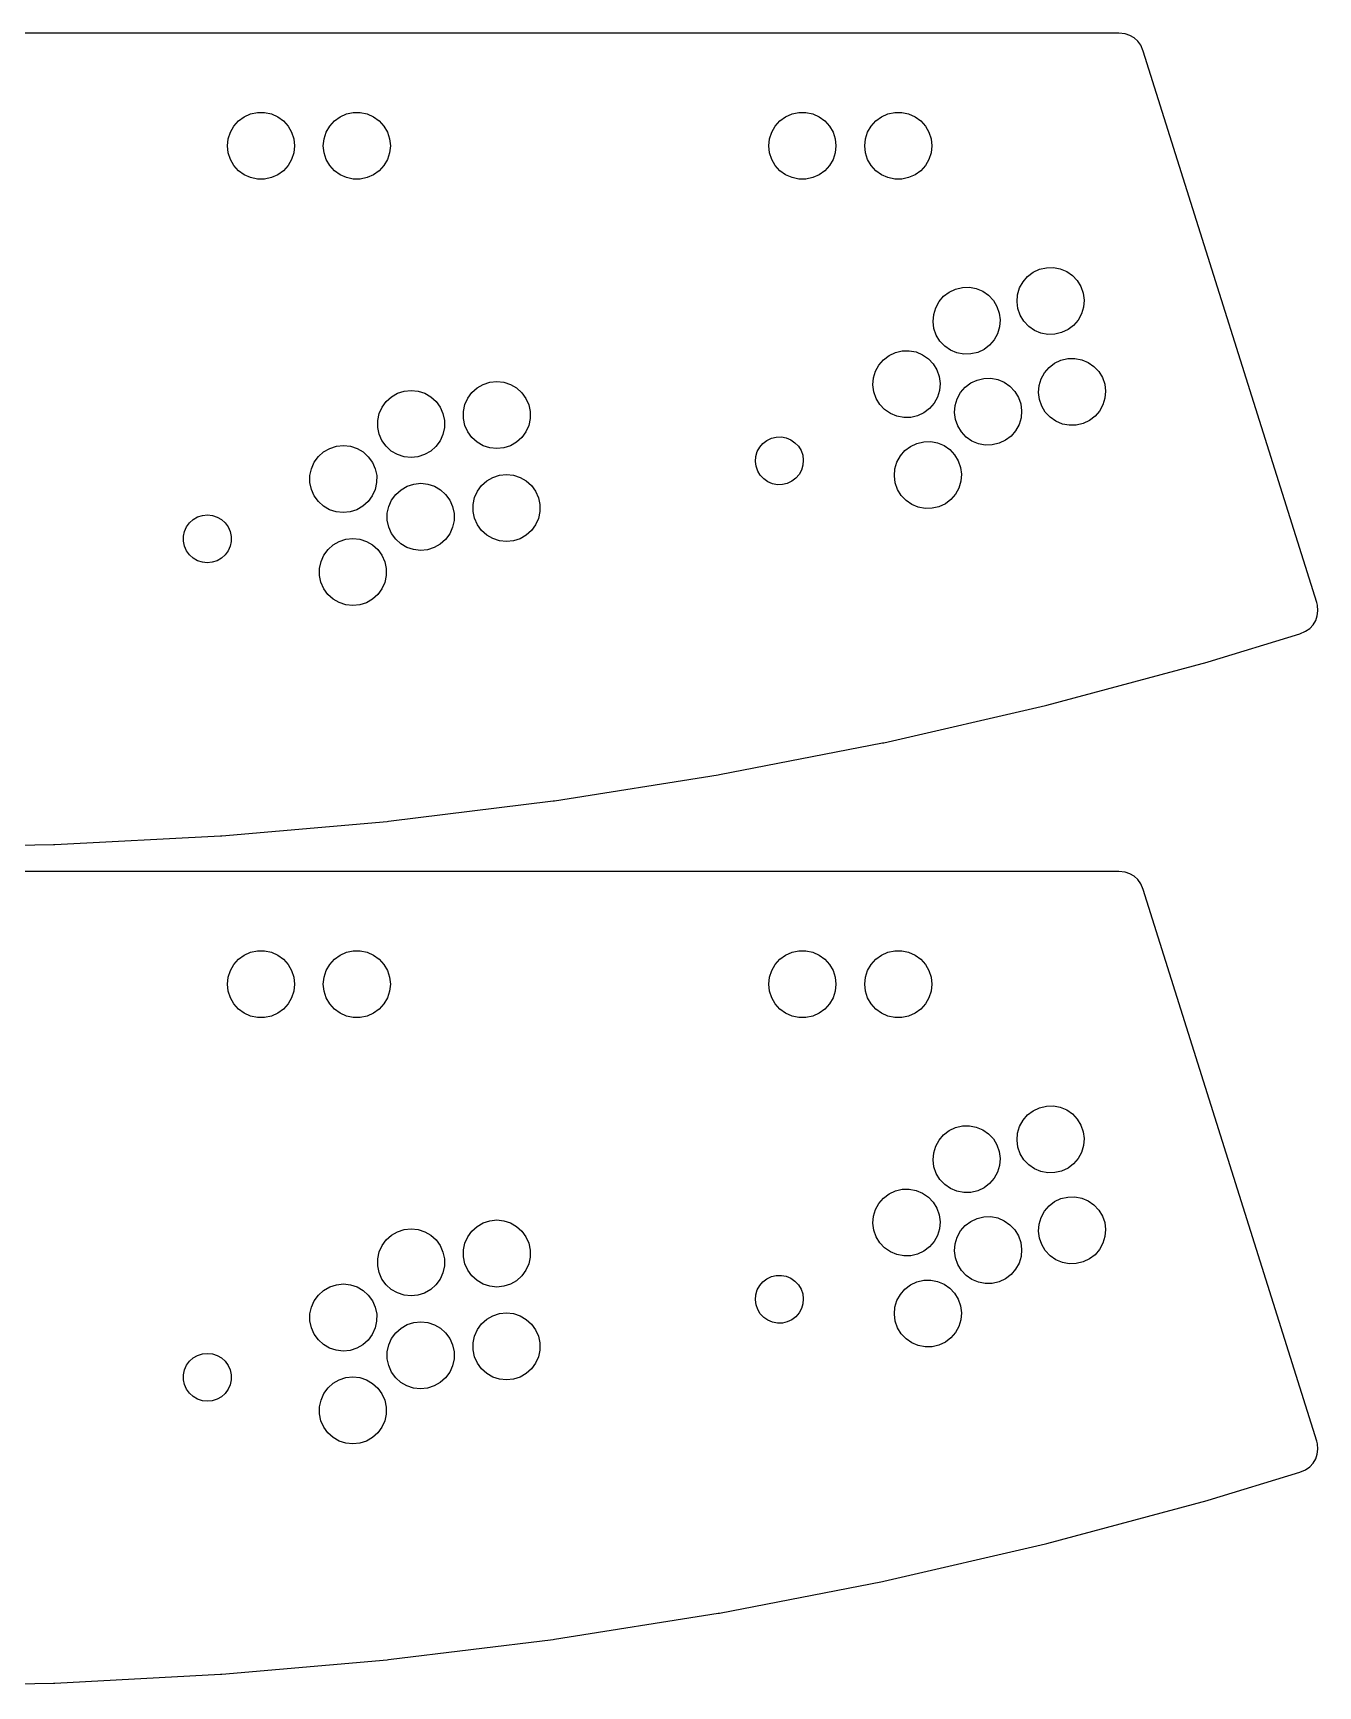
# Model space of a CAD drawing. Header units: metres. Extents: x -612 to 612, y -340 to 1400.
# Drawn here: x 61 to 597, y -340 to 350 of the extents above; entities that cross this region are included whole.
import ezdxf

# ---------------------------------------------------------------- set-up
doc = ezdxf.new("R2010")
doc.units = ezdxf.units.M

msp = doc.modelspace()

# ---------------------------------------------------------------- linework, layer by layer
for p, q in [((514.16, 350), (-514.184, 350)), ((516.89, 349.7), (514.16, 350)), ((518.839, 349.046), (516.89, 349.7)), ((520.629, 347.99), (518.839, 349.046)), ((522.161, 346.584), (520.629, 347.99)), ((523.367, 344.891), (522.161, 346.584)), ((524.404, 342.5), (523.367, 344.891)), ((596.819, 112.236), (524.404, 342.5)), ((143.361, 308.644), (144.825, 311.179)), ((144.825, 311.179), (146.783, 313.354)), ((146.783, 313.354), (149.151, 315.074)), ((149.151, 315.074), (151.825, 316.265)), ((151.825, 316.265), (154.688, 316.873)), ((154.688, 316.873), (157.614, 316.873)), ((157.614, 316.873), (160.477, 316.265)), ((160.477, 316.265), (163.151, 315.074)), ((163.151, 315.074), (165.519, 313.354)), ((165.519, 313.354), (167.477, 311.179)), ((167.477, 311.179), (168.941, 308.644)), ((183.361, 308.644), (184.825, 311.179)), ((184.825, 311.179), (186.783, 313.354)), ((186.783, 313.354), (189.151, 315.074)), ((189.151, 315.074), (191.825, 316.265)), ((191.825, 316.265), (194.688, 316.873)), ((194.688, 316.873), (197.614, 316.873)), ((197.614, 316.873), (200.477, 316.265)), ((200.477, 316.265), (203.151, 315.074)), ((203.151, 315.074), (205.519, 313.354)), ((205.519, 313.354), (207.477, 311.179)), ((207.477, 311.179), (208.941, 308.644)), ((369.353, 308.644), (370.817, 311.179)), ((370.817, 311.179), (372.775, 313.354)), ((372.775, 313.354), (375.143, 315.074)), ((375.143, 315.074), (377.817, 316.265)), ((377.817, 316.265), (380.679, 316.873)), ((380.679, 316.873), (383.606, 316.873)), ((383.606, 316.873), (386.469, 316.265)), ((386.469, 316.265), (389.143, 315.074)), ((389.143, 315.074), (391.511, 313.354)), ((391.511, 313.354), (393.469, 311.179)), ((393.469, 311.179), (394.932, 308.644)), ((409.353, 308.644), (410.817, 311.179)), ((410.817, 311.179), (412.775, 313.354)), ((412.775, 313.354), (415.143, 315.074)), ((415.143, 315.074), (417.817, 316.265)), ((417.817, 316.265), (420.679, 316.873)), ((420.679, 316.873), (423.606, 316.873)), ((423.606, 316.873), (426.469, 316.265)), ((426.469, 316.265), (429.143, 315.074)), ((429.143, 315.074), (431.511, 313.354)), ((431.511, 313.354), (433.469, 311.179)), ((433.469, 311.179), (434.932, 308.644)), ((142.151, 302.95), (142.457, 305.861)), ((142.457, 305.861), (143.361, 308.644)), ((168.941, 308.644), (169.845, 305.861)), ((169.845, 305.861), (170.151, 302.95)), ((182.151, 302.95), (182.457, 305.861)), ((182.457, 305.861), (183.361, 308.644)), ((208.941, 308.644), (209.845, 305.861)), ((209.845, 305.861), (210.151, 302.95)), ((368.143, 302.95), (368.449, 305.861)), ((368.449, 305.861), (369.353, 308.644)), ((394.932, 308.644), (395.837, 305.861)), ((395.837, 305.861), (396.143, 302.95)), ((408.143, 302.95), (408.449, 305.861)), ((408.449, 305.861), (409.353, 308.644)), ((434.932, 308.644), (435.837, 305.861)), ((435.837, 305.861), (436.143, 302.95)), ((142.457, 300.039), (142.151, 302.95)), ((143.361, 297.256), (142.457, 300.039)), ((144.825, 294.721), (143.361, 297.256)), ((168.941, 297.256), (167.477, 294.721)), ((169.845, 300.039), (168.941, 297.256)), ((170.151, 302.95), (169.845, 300.039)), ((182.457, 300.039), (182.151, 302.95)), ((183.361, 297.256), (182.457, 300.039)), ((184.825, 294.721), (183.361, 297.256)), ((208.941, 297.256), (207.477, 294.721)), ((209.845, 300.039), (208.941, 297.256)), ((210.151, 302.95), (209.845, 300.039)), ((368.449, 300.039), (368.143, 302.95)), ((369.353, 297.256), (368.449, 300.039)), ((370.817, 294.721), (369.353, 297.256)), ((394.932, 297.256), (393.469, 294.721)), ((395.837, 300.039), (394.932, 297.256)), ((396.143, 302.95), (395.837, 300.039)), ((408.449, 300.039), (408.143, 302.95)), ((409.353, 297.256), (408.449, 300.039)), ((410.817, 294.721), (409.353, 297.256)), ((434.932, 297.256), (433.469, 294.721)), ((435.837, 300.039), (434.932, 297.256)), ((436.143, 302.95), (435.837, 300.039)), ((146.783, 292.546), (144.825, 294.721)), ((149.151, 290.826), (146.783, 292.546)), ((151.825, 289.635), (149.151, 290.826)), ((163.151, 290.826), (160.477, 289.635)), ((165.519, 292.546), (163.151, 290.826)), ((167.477, 294.721), (165.519, 292.546)), ((186.783, 292.546), (184.825, 294.721)), ((189.151, 290.826), (186.783, 292.546)), ((191.825, 289.635), (189.151, 290.826)), ((203.151, 290.826), (200.477, 289.635)), ((205.519, 292.546), (203.151, 290.826)), ((207.477, 294.721), (205.519, 292.546)), ((372.775, 292.546), (370.817, 294.721)), ((375.143, 290.826), (372.775, 292.546)), ((377.817, 289.635), (375.143, 290.826)), ((389.143, 290.826), (386.469, 289.635)), ((391.511, 292.546), (389.143, 290.826)), ((393.469, 294.721), (391.511, 292.546)), ((412.775, 292.546), (410.817, 294.721)), ((415.143, 290.826), (412.775, 292.546)), ((417.817, 289.635), (415.143, 290.826)), ((429.143, 290.826), (426.469, 289.635)), ((431.511, 292.546), (429.143, 290.826)), ((433.469, 294.721), (431.511, 292.546)), ((154.688, 289.027), (151.825, 289.635)), ((157.614, 289.027), (154.688, 289.027)), ((160.477, 289.635), (157.614, 289.027)), ((194.688, 289.027), (191.825, 289.635)), ((197.614, 289.027), (194.688, 289.027)), ((200.477, 289.635), (197.614, 289.027)), ((380.679, 289.027), (377.817, 289.635)), ((383.606, 289.027), (380.679, 289.027)), ((386.469, 289.635), (383.606, 289.027)), ((420.679, 289.027), (417.817, 289.635)), ((423.606, 289.027), (420.679, 289.027)), ((426.469, 289.635), (423.606, 289.027)), ((476.131, 248.364), (478.46, 250.136)), ((478.46, 250.136), (481.107, 251.384)), ((481.107, 251.384), (483.956, 252.056)), ((483.956, 252.056), (486.882, 252.12)), ((486.882, 252.12), (489.758, 251.574)), ((489.758, 251.574), (492.457, 250.442)), ((492.457, 250.442), (494.862, 248.774)), ((494.862, 248.774), (496.868, 246.643)), ((441.09, 240.109), (443.42, 241.881)), ((443.42, 241.881), (446.067, 243.13)), ((446.067, 243.13), (448.915, 243.801)), ((448.915, 243.801), (451.842, 243.865)), ((451.842, 243.865), (454.717, 243.319)), ((454.717, 243.319), (457.416, 242.188)), ((457.416, 242.188), (459.821, 240.52)), ((471.97, 240.778), (472.813, 243.58)), ((472.813, 243.58), (474.221, 246.146)), ((474.221, 246.146), (476.131, 248.364)), ((496.868, 246.643), (498.386, 244.141)), ((498.386, 244.141), (499.351, 241.378)), ((436.929, 232.523), (437.772, 235.325)), ((437.772, 235.325), (439.18, 237.892)), ((439.18, 237.892), (441.09, 240.109)), ((459.821, 240.52), (461.827, 238.388)), ((461.827, 238.388), (463.345, 235.886)), ((463.345, 235.886), (464.311, 233.123)), ((471.728, 237.861), (471.97, 240.778)), ((472.098, 234.957), (471.728, 237.861)), ((473.063, 232.194), (472.098, 234.957)), ((499.479, 235.558), (498.636, 232.755)), ((499.351, 241.378), (499.721, 238.474)), ((499.721, 238.474), (499.479, 235.558)), ((436.687, 229.606), (436.929, 232.523)), ((437.057, 226.703), (436.687, 229.606)), ((464.311, 233.123), (464.68, 230.22)), ((464.68, 230.22), (464.438, 227.303)), ((474.581, 229.692), (473.063, 232.194)), ((476.587, 227.561), (474.581, 229.692)), ((495.318, 227.971), (492.989, 226.2)), ((497.228, 230.189), (495.318, 227.971)), ((498.636, 232.755), (497.228, 230.189)), ((438.022, 223.94), (437.057, 226.703)), ((439.541, 221.438), (438.022, 223.94)), ((441.546, 219.306), (439.541, 221.438)), ((462.188, 221.934), (460.277, 219.717)), ((463.595, 224.5), (462.188, 221.934)), ((464.438, 227.303), (463.595, 224.5)), ((478.992, 225.893), (476.587, 227.561)), ((481.691, 224.761), (478.992, 225.893)), ((484.567, 224.216), (481.691, 224.761)), ((487.493, 224.28), (484.567, 224.216)), ((490.342, 224.951), (487.493, 224.28)), ((492.989, 226.2), (490.342, 224.951)), ((415.989, 213.648), (418.318, 215.42)), ((418.318, 215.42), (420.965, 216.669)), ((420.965, 216.669), (423.814, 217.34)), ((423.814, 217.34), (426.74, 217.404)), ((426.74, 217.404), (429.616, 216.858)), ((429.616, 216.858), (432.315, 215.727)), ((432.315, 215.727), (434.72, 214.059)), ((434.72, 214.059), (436.725, 211.927)), ((443.951, 217.638), (441.546, 219.306)), ((446.65, 216.506), (443.951, 217.638)), ((449.526, 215.961), (446.65, 216.506)), ((452.452, 216.025), (449.526, 215.961)), ((455.301, 216.696), (452.452, 216.025)), ((457.948, 217.945), (455.301, 216.696)), ((460.277, 219.717), (457.948, 217.945)), ((490.05, 213.424), (492.899, 214.095)), ((492.899, 214.095), (495.825, 214.159)), ((495.825, 214.159), (498.701, 213.613)), ((411.828, 206.062), (412.671, 208.865)), ((412.671, 208.865), (414.078, 211.431)), ((414.078, 211.431), (415.989, 213.648)), ((436.725, 211.927), (438.244, 209.425)), ((438.244, 209.425), (439.209, 206.662)), ((481.756, 205.619), (483.163, 208.186)), ((483.163, 208.186), (485.074, 210.403)), ((485.074, 210.403), (487.403, 212.175)), ((487.403, 212.175), (490.05, 213.424)), ((498.701, 213.613), (501.4, 212.482)), ((501.4, 212.482), (503.805, 210.814)), ((503.805, 210.814), (505.81, 208.682)), ((505.81, 208.682), (507.329, 206.18)), ((213.126, 199.629), (215.911, 200.528)), ((215.911, 200.528), (218.822, 200.828)), ((218.822, 200.828), (221.732, 200.517)), ((221.732, 200.517), (224.514, 199.607)), ((244.219, 199.911), (246.398, 201.865)), ((246.398, 201.865), (248.935, 203.324)), ((248.935, 203.324), (251.721, 204.223)), ((251.721, 204.223), (254.632, 204.524)), ((254.632, 204.524), (257.542, 204.212)), ((257.542, 204.212), (260.324, 203.302)), ((260.324, 203.302), (262.856, 201.834)), ((262.856, 201.834), (265.027, 199.872)), ((411.586, 203.145), (411.828, 206.062)), ((411.955, 200.242), (411.586, 203.145)), ((412.921, 197.479), (411.955, 200.242)), ((439.337, 200.842), (438.494, 198.039)), ((439.209, 206.662), (439.579, 203.759)), ((439.579, 203.759), (439.337, 200.842)), ((448.123, 199.931), (450.033, 202.148)), ((450.033, 202.148), (452.362, 203.92)), ((452.362, 203.92), (455.009, 205.169)), ((455.009, 205.169), (457.858, 205.84)), ((457.858, 205.84), (460.784, 205.904)), ((460.784, 205.904), (463.66, 205.358)), ((463.66, 205.358), (466.359, 204.227)), ((466.359, 204.227), (468.764, 202.559)), ((468.764, 202.559), (470.77, 200.427)), ((470.77, 200.427), (472.288, 197.925)), ((480.671, 199.9), (480.913, 202.817)), ((480.913, 202.817), (481.756, 205.619)), ((507.329, 206.18), (508.294, 203.417)), ((508.294, 203.417), (508.664, 200.514)), ((508.664, 200.514), (508.422, 197.597)), ((205.489, 191.18), (206.685, 193.851)), ((206.685, 193.851), (208.409, 196.216)), ((208.409, 196.216), (210.588, 198.17)), ((210.588, 198.17), (213.126, 199.629)), ((224.514, 199.607), (227.046, 198.139)), ((227.046, 198.139), (229.217, 196.176)), ((229.217, 196.176), (230.933, 193.805)), ((230.933, 193.805), (232.119, 191.129)), ((240.685, 192.013), (241.299, 194.875)), ((241.299, 194.875), (242.494, 197.547)), ((242.494, 197.547), (244.219, 199.911)), ((265.027, 199.872), (266.743, 197.501)), ((266.743, 197.501), (267.928, 194.825)), ((267.928, 194.825), (268.531, 191.961)), ((414.439, 194.977), (412.921, 197.479)), ((416.445, 192.845), (414.439, 194.977)), ((435.176, 193.256), (432.846, 191.484)), ((437.086, 195.473), (435.176, 193.256)), ((438.494, 198.039), (437.086, 195.473)), ((445.63, 191.645), (445.872, 194.562)), ((445.872, 194.562), (446.715, 197.365)), ((446.715, 197.365), (448.123, 199.931)), ((472.288, 197.925), (473.253, 195.162)), ((473.253, 195.162), (473.623, 192.259)), ((481.04, 196.997), (480.671, 199.9)), ((482.005, 194.233), (481.04, 196.997)), ((483.524, 191.731), (482.005, 194.233)), ((507.579, 194.794), (506.171, 192.228)), ((508.422, 197.597), (507.579, 194.794)), ((204.87, 185.391), (204.875, 188.318)), ((204.875, 188.318), (205.489, 191.18)), ((232.119, 191.129), (232.722, 188.265)), ((232.722, 188.265), (232.716, 185.339)), ((240.679, 189.087), (240.685, 192.013)), ((241.282, 186.223), (240.679, 189.087)), ((268.526, 189.034), (267.912, 186.172)), ((268.531, 191.961), (268.526, 189.034)), ((418.85, 191.177), (416.445, 192.845)), ((421.549, 190.046), (418.85, 191.177)), ((424.424, 189.5), (421.549, 190.046)), ((427.351, 189.564), (424.424, 189.5)), ((430.199, 190.235), (427.351, 189.564)), ((432.846, 191.484), (430.199, 190.235)), ((445.999, 188.742), (445.63, 191.645)), ((446.965, 185.979), (445.999, 188.742)), ((472.538, 186.539), (471.13, 183.973)), ((473.381, 189.342), (472.538, 186.539)), ((473.623, 192.259), (473.381, 189.342)), ((485.53, 189.6), (483.524, 191.731)), ((487.935, 187.932), (485.53, 189.6)), ((490.634, 186.8), (487.935, 187.932)), ((493.509, 186.255), (490.634, 186.8)), ((496.435, 186.319), (493.509, 186.255)), ((499.284, 186.99), (496.435, 186.319)), ((501.931, 188.239), (499.284, 186.99)), ((504.261, 190.011), (501.931, 188.239)), ((506.171, 192.228), (504.261, 190.011)), ((205.473, 182.527), (204.87, 185.391)), ((206.658, 179.851), (205.473, 182.527)), ((208.374, 177.48), (206.658, 179.851)), ((230.907, 179.805), (229.182, 177.441)), ((232.102, 182.477), (230.907, 179.805)), ((232.716, 185.339), (232.102, 182.477)), ((242.468, 183.547), (241.282, 186.223)), ((244.184, 181.176), (242.468, 183.547)), ((246.355, 179.213), (244.184, 181.176)), ((264.992, 181.136), (262.813, 179.182)), ((266.717, 183.501), (264.992, 181.136)), ((267.912, 186.172), (266.717, 183.501)), ((365.659, 178.712), (367.322, 179.978)), ((367.322, 179.978), (369.213, 180.87)), ((369.213, 180.87), (371.248, 181.349)), ((371.248, 181.349), (373.338, 181.395)), ((373.338, 181.395), (375.392, 181.006)), ((375.392, 181.006), (377.32, 180.197)), ((377.32, 180.197), (379.038, 179.006)), ((432.757, 179.379), (435.683, 179.443)), ((435.683, 179.443), (438.558, 178.898)), ((448.483, 183.477), (446.965, 185.979)), ((450.489, 181.345), (448.483, 183.477)), ((452.894, 179.677), (450.489, 181.345)), ((455.593, 178.546), (452.894, 179.677)), ((466.89, 179.984), (464.243, 178.735)), ((469.22, 181.756), (466.89, 179.984)), ((471.13, 183.973), (469.22, 181.756)), ((178.399, 170.826), (180.123, 173.191)), ((180.123, 173.191), (182.302, 175.145)), ((182.302, 175.145), (184.84, 176.604)), ((184.84, 176.604), (187.625, 177.503)), ((187.625, 177.503), (190.536, 177.803)), ((190.536, 177.803), (193.446, 177.492)), ((193.446, 177.492), (196.228, 176.582)), ((196.228, 176.582), (198.76, 175.114)), ((198.76, 175.114), (200.931, 173.151)), ((200.931, 173.151), (202.647, 170.78)), ((210.545, 175.518), (208.374, 177.48)), ((213.077, 174.05), (210.545, 175.518)), ((215.859, 173.14), (213.077, 174.05)), ((218.769, 172.828), (215.859, 173.14)), ((221.68, 173.129), (218.769, 172.828)), ((224.466, 174.028), (221.68, 173.129)), ((227.003, 175.487), (224.466, 174.028)), ((229.182, 177.441), (227.003, 175.487)), ((248.887, 177.745), (246.355, 179.213)), ((251.669, 176.835), (248.887, 177.745)), ((254.579, 176.524), (251.669, 176.835)), ((257.49, 176.824), (254.579, 176.524)), ((260.276, 177.723), (257.49, 176.824)), ((262.813, 179.182), (260.276, 177.723)), ((362.513, 171.21), (362.686, 173.294)), ((362.686, 173.294), (363.289, 175.296)), ((363.289, 175.296), (364.294, 177.129)), ((364.294, 177.129), (365.659, 178.712)), ((379.038, 179.006), (380.47, 177.483)), ((380.47, 177.483), (381.555, 175.696)), ((381.555, 175.696), (382.245, 173.723)), ((382.245, 173.723), (382.509, 171.649)), ((421.614, 170.904), (423.021, 173.47)), ((423.021, 173.47), (424.931, 175.687)), ((424.931, 175.687), (427.261, 177.459)), ((427.261, 177.459), (429.908, 178.708)), ((429.908, 178.708), (432.757, 179.379)), ((438.558, 178.898), (441.258, 177.766)), ((441.258, 177.766), (443.663, 176.098)), ((443.663, 176.098), (445.668, 173.966)), ((445.668, 173.966), (447.187, 171.464)), ((458.469, 178), (455.593, 178.546)), ((461.395, 178.064), (458.469, 178)), ((464.243, 178.735), (461.395, 178.064)), ((176.589, 165.293), (177.203, 168.155)), ((177.203, 168.155), (178.399, 170.826)), ((202.647, 170.78), (203.833, 168.104)), ((203.833, 168.104), (204.436, 165.24)), ((255.724, 165.429), (258.635, 165.73)), ((258.635, 165.73), (261.545, 165.418)), ((362.778, 169.136), (362.513, 171.21)), ((363.467, 167.163), (362.778, 169.136)), ((364.552, 165.376), (363.467, 167.163)), ((380.728, 165.73), (379.364, 164.146)), ((381.733, 167.563), (380.728, 165.73)), ((382.336, 169.565), (381.733, 167.563)), ((382.509, 171.649), (382.336, 169.565)), ((420.528, 165.184), (420.771, 168.101)), ((420.771, 168.101), (421.614, 170.904)), ((447.187, 171.464), (448.152, 168.701)), ((448.152, 168.701), (448.522, 165.798)), ((448.522, 165.798), (448.28, 162.881)), ((176.584, 162.366), (176.589, 165.293)), ((177.187, 159.502), (176.584, 162.366)), ((178.372, 156.826), (177.187, 159.502)), ((203.816, 159.452), (202.621, 156.78)), ((204.43, 162.314), (203.816, 159.452)), ((204.436, 165.24), (204.43, 162.314)), ((212.412, 157.422), (214.591, 159.376)), ((214.591, 159.376), (217.129, 160.835)), ((217.129, 160.835), (219.914, 161.734)), ((219.914, 161.734), (222.825, 162.034)), ((222.825, 162.034), (225.735, 161.723)), ((225.735, 161.723), (228.517, 160.813)), ((228.517, 160.813), (231.049, 159.345)), ((231.049, 159.345), (233.221, 157.382)), ((245.302, 156.081), (246.498, 158.753)), ((246.498, 158.753), (248.222, 161.117)), ((248.222, 161.117), (250.401, 163.071)), ((250.401, 163.071), (252.939, 164.53)), ((252.939, 164.53), (255.724, 165.429)), ((261.545, 165.418), (264.327, 164.508)), ((264.327, 164.508), (266.859, 163.04)), ((266.859, 163.04), (269.03, 161.078)), ((269.03, 161.078), (270.746, 158.707)), ((270.746, 158.707), (271.932, 156.031)), ((365.984, 163.853), (364.552, 165.376)), ((367.702, 162.662), (365.984, 163.853)), ((369.63, 161.853), (367.702, 162.662)), ((371.684, 161.464), (369.63, 161.853)), ((373.774, 161.51), (371.684, 161.464)), ((375.809, 161.989), (373.774, 161.51)), ((377.7, 162.881), (375.809, 161.989)), ((379.364, 164.146), (377.7, 162.881)), ((420.898, 162.281), (420.528, 165.184)), ((421.863, 159.518), (420.898, 162.281)), ((423.382, 157.016), (421.863, 159.518)), ((447.436, 160.079), (446.029, 157.512)), ((448.28, 162.881), (447.436, 160.079)), ((180.088, 154.455), (178.372, 156.826)), ((182.259, 152.493), (180.088, 154.455)), ((184.791, 151.025), (182.259, 152.493)), ((198.717, 152.462), (196.18, 151.003)), ((200.896, 154.416), (198.717, 152.462)), ((202.621, 156.78), (200.896, 154.416)), ((208.878, 149.524), (209.492, 152.386)), ((209.492, 152.386), (210.688, 155.057)), ((210.688, 155.057), (212.412, 157.422)), ((233.221, 157.382), (234.936, 155.011)), ((234.936, 155.011), (236.122, 152.335)), ((236.122, 152.335), (236.725, 149.471)), ((244.683, 150.293), (244.688, 153.219)), ((244.688, 153.219), (245.302, 156.081)), ((271.932, 156.031), (272.535, 153.167)), ((272.535, 153.167), (272.529, 150.24)), ((425.388, 154.884), (423.382, 157.016)), ((427.793, 153.216), (425.388, 154.884)), ((430.492, 152.085), (427.793, 153.216)), ((433.367, 151.539), (430.492, 152.085)), ((439.142, 152.274), (436.293, 151.603)), ((441.789, 153.523), (439.142, 152.274)), ((444.119, 155.295), (441.789, 153.523)), ((446.029, 157.512), (444.119, 155.295)), ((125.121, 143.864), (126.353, 145.553)), ((126.353, 145.553), (127.909, 146.949)), ((127.909, 146.949), (129.721, 147.991)), ((129.721, 147.991), (131.711, 148.633)), ((131.711, 148.633), (133.79, 148.848)), ((133.79, 148.848), (135.869, 148.625)), ((135.869, 148.625), (137.856, 147.975)), ((137.856, 147.975), (139.665, 146.927)), ((139.665, 146.927), (141.216, 145.525)), ((141.216, 145.525), (142.441, 143.831)), ((187.573, 150.115), (184.791, 151.025)), ((190.483, 149.803), (187.573, 150.115)), ((193.394, 150.104), (190.483, 149.803)), ((196.18, 151.003), (193.394, 150.104)), ((208.873, 146.597), (208.878, 149.524)), ((209.476, 143.733), (208.873, 146.597)), ((236.719, 146.545), (236.105, 143.683)), ((236.725, 149.471), (236.719, 146.545)), ((245.286, 147.429), (244.683, 150.293)), ((246.471, 144.753), (245.286, 147.429)), ((271.915, 147.378), (270.72, 144.707)), ((272.529, 150.24), (271.915, 147.378)), ((436.293, 151.603), (433.367, 151.539)), ((123.824, 137.821), (123.828, 139.912)), ((123.828, 139.912), (124.267, 141.956)), ((124.267, 141.956), (125.121, 143.864)), ((142.441, 143.831), (143.288, 141.92)), ((143.288, 141.92), (143.719, 139.874)), ((143.719, 139.874), (143.715, 137.784)), ((188.843, 137.81), (191.628, 138.709)), ((191.628, 138.709), (194.539, 139.009)), ((194.539, 139.009), (197.449, 138.698)), ((197.449, 138.698), (200.231, 137.788)), ((210.661, 141.057), (209.476, 143.733)), ((212.377, 138.686), (210.661, 141.057)), ((214.548, 136.724), (212.377, 138.686)), ((233.185, 138.647), (231.006, 136.693)), ((234.91, 141.011), (233.185, 138.647)), ((236.105, 143.683), (234.91, 141.011)), ((248.187, 142.382), (246.471, 144.753)), ((250.358, 140.419), (248.187, 142.382)), ((252.89, 138.951), (250.358, 140.419)), ((255.672, 138.041), (252.89, 138.951)), ((258.582, 137.73), (255.672, 138.041)), ((261.493, 138.03), (258.582, 137.73)), ((264.279, 138.929), (261.493, 138.03)), ((266.816, 140.388), (264.279, 138.929)), ((268.995, 142.342), (266.816, 140.388)), ((270.72, 144.707), (268.995, 142.342)), ((124.255, 135.775), (123.824, 137.821)), ((125.102, 133.864), (124.255, 135.775)), ((126.327, 132.17), (125.102, 133.864)), ((127.878, 130.769), (126.327, 132.17)), ((141.19, 132.142), (139.634, 130.746)), ((142.422, 133.831), (141.19, 132.142)), ((143.276, 135.739), (142.422, 133.831)), ((143.715, 137.784), (143.276, 135.739)), ((181.206, 129.361), (182.402, 132.032)), ((182.402, 132.032), (184.126, 134.397)), ((184.126, 134.397), (186.305, 136.351)), ((186.305, 136.351), (188.843, 137.81)), ((200.231, 137.788), (202.763, 136.32)), ((202.763, 136.32), (204.935, 134.357)), ((204.935, 134.357), (206.65, 131.986)), ((206.65, 131.986), (207.836, 129.31)), ((217.08, 135.256), (214.548, 136.724)), ((219.862, 134.346), (217.08, 135.256)), ((222.772, 134.034), (219.862, 134.346)), ((225.684, 134.335), (222.772, 134.034)), ((228.469, 135.234), (225.684, 134.335)), ((231.006, 136.693), (228.469, 135.234)), ((129.687, 129.72), (127.878, 130.769)), ((131.674, 129.07), (129.687, 129.72)), ((133.753, 128.848), (131.674, 129.07)), ((135.832, 129.062), (133.753, 128.848)), ((137.822, 129.704), (135.832, 129.062)), ((139.634, 130.746), (137.822, 129.704)), ((180.587, 123.572), (180.592, 126.499)), ((180.592, 126.499), (181.206, 129.361)), ((207.836, 129.31), (208.439, 126.446)), ((208.439, 126.446), (208.433, 123.52)), ((181.19, 120.708), (180.587, 123.572)), ((182.375, 118.032), (181.19, 120.708)), ((184.091, 115.661), (182.375, 118.032)), ((206.624, 117.986), (204.899, 115.622)), ((207.819, 120.658), (206.624, 117.986)), ((208.433, 123.52), (207.819, 120.658)), ((186.262, 113.699), (184.091, 115.661)), ((188.794, 112.231), (186.262, 113.699)), ((191.576, 111.321), (188.794, 112.231)), ((194.486, 111.009), (191.576, 111.321)), ((197.398, 111.31), (194.486, 111.009)), ((200.183, 112.209), (197.398, 111.31)), ((202.72, 113.668), (200.183, 112.209)), ((204.899, 115.622), (202.72, 113.668)), ((597.105, 111.108), (596.819, 112.236)), ((597.308, 108.794), (597.105, 111.108)), ((595.307, 102.982), (596.377, 104.764)), ((596.377, 104.764), (597.054, 106.73)), ((597.054, 106.73), (597.308, 108.794)), ((551.525, 87.553), (589.787, 99.2509)), ((589.787, 99.2509), (592.186, 100.269)), ((592.186, 100.269), (593.889, 101.462)), ((593.889, 101.462), (595.307, 102.982)), ((484.097, 69.4764), (551.022, 87.4089)), ((551.022, 87.4089), (551.525, 87.553)), ((416.078, 53.7637), (483.588, 69.3496)), ((483.588, 69.3496), (484.097, 69.4764)), ((347.553, 40.4344), (415.566, 53.6548)), ((415.566, 53.6548), (416.078, 53.7637)), ((278.606, 29.5049), (347.037, 40.3435)), ((347.037, 40.3435), (347.553, 40.4344)), ((209.317, 20.9881), (278.086, 29.4319)), ((278.086, 29.4319), (278.606, 29.5049)), ((139.774, 14.8947), (208.796, 20.9334)), ((208.796, 20.9334), (209.317, 20.9881)), ((70.0601, 11.232), (139.252, 14.8582)), ((139.252, 14.8582), (139.774, 14.8947)), ((0.2619, 10.0046), (69.5371, 11.2138)), ((69.5371, 11.2138), (70.0601, 11.232)), ((514.16, 0), (-514.184, 0)), ((516.89, -0.3), (514.16, 0)), ((518.839, -0.9536), (516.89, -0.3)), ((520.629, -2.0101), (518.839, -0.9536)), ((522.161, -3.4158), (520.629, -2.0101)), ((523.367, -5.1093), (522.161, -3.4158)), ((524.404, -7.4999), (523.367, -5.1093)), ((596.819, -237.764), (524.404, -7.4999)), ((149.151, -34.9256), (151.825, -33.7352)), ((151.825, -33.7352), (154.688, -33.1267)), ((154.688, -33.1267), (157.614, -33.1267)), ((157.614, -33.1267), (160.477, -33.7352)), ((160.477, -33.7352), (163.151, -34.9256)), ((189.151, -34.9256), (191.825, -33.7352)), ((191.825, -33.7352), (194.688, -33.1267)), ((194.688, -33.1267), (197.614, -33.1267)), ((197.614, -33.1267), (200.477, -33.7352)), ((200.477, -33.7352), (203.151, -34.9256)), ((375.143, -34.9256), (377.817, -33.7352)), ((377.817, -33.7352), (380.679, -33.1267)), ((380.679, -33.1267), (383.606, -33.1267)), ((383.606, -33.1267), (386.469, -33.7352)), ((386.469, -33.7352), (389.143, -34.9256)), ((415.143, -34.9256), (417.817, -33.7352)), ((417.817, -33.7352), (420.679, -33.1267)), ((420.679, -33.1267), (423.606, -33.1267)), ((423.606, -33.1267), (426.469, -33.7352)), ((426.469, -33.7352), (429.143, -34.9256)), ((142.457, -44.1392), (143.361, -41.3557)), ((143.361, -41.3557), (144.825, -38.821)), ((144.825, -38.821), (146.783, -36.646)), ((146.783, -36.646), (149.151, -34.9256)), ((163.151, -34.9256), (165.519, -36.646)), ((165.519, -36.646), (167.477, -38.821)), ((167.477, -38.821), (168.941, -41.3557)), ((168.941, -41.3557), (169.845, -44.1392)), ((182.457, -44.1392), (183.361, -41.3557)), ((183.361, -41.3557), (184.825, -38.821)), ((184.825, -38.821), (186.783, -36.646)), ((186.783, -36.646), (189.151, -34.9256)), ((203.151, -34.9256), (205.519, -36.646)), ((205.519, -36.646), (207.477, -38.821)), ((207.477, -38.821), (208.941, -41.3557)), ((208.941, -41.3557), (209.845, -44.1392)), ((368.449, -44.1392), (369.353, -41.3557)), ((369.353, -41.3557), (370.817, -38.821)), ((370.817, -38.821), (372.775, -36.646)), ((372.775, -36.646), (375.143, -34.9256)), ((389.143, -34.9256), (391.511, -36.646)), ((391.511, -36.646), (393.469, -38.821)), ((393.469, -38.821), (394.932, -41.3557)), ((394.932, -41.3557), (395.837, -44.1392)), ((408.449, -44.1392), (409.353, -41.3557)), ((409.353, -41.3557), (410.817, -38.821)), ((410.817, -38.821), (412.775, -36.646)), ((412.775, -36.646), (415.143, -34.9256)), ((429.143, -34.9256), (431.511, -36.646)), ((431.511, -36.646), (433.469, -38.821)), ((433.469, -38.821), (434.932, -41.3557)), ((434.932, -41.3557), (435.837, -44.1392)), ((142.151, -47.05), (142.457, -44.1392)), ((142.457, -49.9608), (142.151, -47.05)), ((169.845, -44.1392), (170.151, -47.05)), ((170.151, -47.05), (169.845, -49.9608)), ((182.151, -47.05), (182.457, -44.1392)), ((182.457, -49.9608), (182.151, -47.05)), ((209.845, -44.1392), (210.151, -47.05)), ((210.151, -47.05), (209.845, -49.9608)), ((368.143, -47.05), (368.449, -44.1392)), ((368.449, -49.9608), (368.143, -47.05)), ((395.837, -44.1392), (396.143, -47.05)), ((396.143, -47.05), (395.837, -49.9608)), ((408.143, -47.05), (408.449, -44.1392)), ((408.449, -49.9608), (408.143, -47.05)), ((435.837, -44.1392), (436.143, -47.05)), ((436.143, -47.05), (435.837, -49.9608)), ((143.361, -52.7443), (142.457, -49.9608)), ((144.825, -55.279), (143.361, -52.7443)), ((168.941, -52.7443), (167.477, -55.279)), ((169.845, -49.9608), (168.941, -52.7443)), ((183.361, -52.7443), (182.457, -49.9608)), ((184.825, -55.279), (183.361, -52.7443)), ((208.941, -52.7443), (207.477, -55.279)), ((209.845, -49.9608), (208.941, -52.7443)), ((369.353, -52.7443), (368.449, -49.9608)), ((370.817, -55.279), (369.353, -52.7443)), ((394.932, -52.7443), (393.469, -55.279)), ((395.837, -49.9608), (394.932, -52.7443)), ((409.353, -52.7443), (408.449, -49.9608)), ((410.817, -55.279), (409.353, -52.7443)), ((434.932, -52.7443), (433.469, -55.279)), ((435.837, -49.9608), (434.932, -52.7443)), ((146.783, -57.454), (144.825, -55.279)), ((149.151, -59.1743), (146.783, -57.454)), ((151.825, -60.3648), (149.151, -59.1743)), ((154.688, -60.9733), (151.825, -60.3648)), ((157.614, -60.9733), (154.688, -60.9733)), ((160.477, -60.3648), (157.614, -60.9733)), ((163.151, -59.1743), (160.477, -60.3648)), ((165.519, -57.454), (163.151, -59.1743)), ((167.477, -55.279), (165.519, -57.454)), ((186.783, -57.454), (184.825, -55.279)), ((189.151, -59.1743), (186.783, -57.454)), ((191.825, -60.3648), (189.151, -59.1743)), ((194.688, -60.9733), (191.825, -60.3648)), ((197.614, -60.9733), (194.688, -60.9733)), ((200.477, -60.3648), (197.614, -60.9733)), ((203.151, -59.1743), (200.477, -60.3648)), ((205.519, -57.454), (203.151, -59.1743)), ((207.477, -55.279), (205.519, -57.454)), ((372.775, -57.454), (370.817, -55.279)), ((375.143, -59.1743), (372.775, -57.454)), ((377.817, -60.3648), (375.143, -59.1743)), ((380.679, -60.9733), (377.817, -60.3648)), ((383.606, -60.9733), (380.679, -60.9733)), ((386.469, -60.3648), (383.606, -60.9733)), ((389.143, -59.1743), (386.469, -60.3648)), ((391.511, -57.454), (389.143, -59.1743)), ((393.469, -55.279), (391.511, -57.454)), ((412.775, -57.454), (410.817, -55.279)), ((415.143, -59.1743), (412.775, -57.454)), ((417.817, -60.3648), (415.143, -59.1743)), ((420.679, -60.9733), (417.817, -60.3648)), ((423.606, -60.9733), (420.679, -60.9733)), ((426.469, -60.3648), (423.606, -60.9733)), ((429.143, -59.1743), (426.469, -60.3648)), ((431.511, -57.454), (429.143, -59.1743)), ((433.469, -55.279), (431.511, -57.454)), ((474.221, -103.854), (476.131, -101.636)), ((476.131, -101.636), (478.46, -99.8644)), ((478.46, -99.8644), (481.107, -98.6156)), ((481.107, -98.6156), (483.956, -97.9445)), ((483.956, -97.9445), (486.882, -97.8803)), ((486.882, -97.8803), (489.758, -98.426)), ((489.758, -98.426), (492.457, -99.5575)), ((492.457, -99.5575), (494.862, -101.226)), ((494.862, -101.226), (496.868, -103.357)), ((496.868, -103.357), (498.386, -105.859)), ((439.18, -112.108), (441.09, -109.891)), ((441.09, -109.891), (443.42, -108.119)), ((443.42, -108.119), (446.067, -106.87)), ((446.067, -106.87), (448.915, -106.199)), ((448.915, -106.199), (451.842, -106.135)), ((451.842, -106.135), (454.717, -106.681)), ((454.717, -106.681), (457.416, -107.812)), ((457.416, -107.812), (459.821, -109.48)), ((459.821, -109.48), (461.827, -111.612)), ((471.728, -112.139), (471.97, -109.222)), ((471.97, -109.222), (472.813, -106.42)), ((472.813, -106.42), (474.221, -103.854)), ((498.386, -105.859), (499.351, -108.622)), ((499.351, -108.622), (499.721, -111.526)), ((436.929, -117.477), (437.772, -114.675)), ((437.772, -114.675), (439.18, -112.108)), ((461.827, -111.612), (463.345, -114.114)), ((463.345, -114.114), (464.311, -116.877)), ((464.311, -116.877), (464.68, -119.78)), ((472.098, -115.043), (471.728, -112.139)), ((473.063, -117.806), (472.098, -115.043)), ((498.636, -117.245), (497.228, -119.811)), ((499.479, -114.442), (498.636, -117.245)), ((499.721, -111.526), (499.479, -114.442)), ((436.687, -120.394), (436.929, -117.477)), ((437.057, -123.297), (436.687, -120.394)), ((438.022, -126.06), (437.057, -123.297)), ((464.438, -122.697), (463.595, -125.5)), ((464.68, -119.78), (464.438, -122.697)), ((474.581, -120.308), (473.063, -117.806)), ((476.587, -122.439), (474.581, -120.308)), ((478.992, -124.107), (476.587, -122.439)), ((481.691, -125.239), (478.992, -124.107)), ((492.989, -123.8), (490.342, -125.049)), ((495.318, -122.029), (492.989, -123.8)), ((497.228, -119.811), (495.318, -122.029)), ((439.541, -128.562), (438.022, -126.06)), ((441.546, -130.694), (439.541, -128.562)), ((443.951, -132.362), (441.546, -130.694)), ((460.277, -130.283), (457.948, -132.055)), ((462.188, -128.066), (460.277, -130.283)), ((463.595, -125.5), (462.188, -128.066)), ((484.567, -125.784), (481.691, -125.239)), ((487.493, -125.72), (484.567, -125.784)), ((490.342, -125.049), (487.493, -125.72)), ((414.078, -138.569), (415.989, -136.352)), ((415.989, -136.352), (418.318, -134.58)), ((418.318, -134.58), (420.965, -133.331)), ((420.965, -133.331), (423.814, -132.66)), ((423.814, -132.66), (426.74, -132.596)), ((426.74, -132.596), (429.616, -133.142)), ((429.616, -133.142), (432.315, -134.273)), ((432.315, -134.273), (434.72, -135.941)), ((434.72, -135.941), (436.725, -138.073)), ((446.65, -133.494), (443.951, -132.362)), ((449.526, -134.039), (446.65, -133.494)), ((452.452, -133.975), (449.526, -134.039)), ((455.301, -133.304), (452.452, -133.975)), ((457.948, -132.055), (455.301, -133.304)), ((485.074, -139.597), (487.403, -137.825)), ((487.403, -137.825), (490.05, -136.576)), ((490.05, -136.576), (492.899, -135.905)), ((492.899, -135.905), (495.825, -135.841)), ((495.825, -135.841), (498.701, -136.387)), ((498.701, -136.387), (501.4, -137.518)), ((501.4, -137.518), (503.805, -139.186)), ((411.586, -146.855), (411.828, -143.938)), ((411.828, -143.938), (412.671, -141.135)), ((412.671, -141.135), (414.078, -138.569)), ((436.725, -138.073), (438.244, -140.575)), ((438.244, -140.575), (439.209, -143.338)), ((439.209, -143.338), (439.579, -146.241)), ((452.362, -146.08), (455.009, -144.831)), ((455.009, -144.831), (457.858, -144.16)), ((457.858, -144.16), (460.784, -144.096)), ((460.784, -144.096), (463.66, -144.642)), ((463.66, -144.642), (466.359, -145.773)), ((480.913, -147.183), (481.756, -144.381)), ((481.756, -144.381), (483.163, -141.814)), ((483.163, -141.814), (485.074, -139.597)), ((503.805, -139.186), (505.81, -141.318)), ((505.81, -141.318), (507.329, -143.82)), ((507.329, -143.82), (508.294, -146.583)), ((210.588, -151.83), (213.126, -150.371)), ((213.126, -150.371), (215.911, -149.472)), ((215.911, -149.472), (218.822, -149.172)), ((218.822, -149.172), (221.732, -149.483)), ((221.732, -149.483), (224.514, -150.393)), ((224.514, -150.393), (227.046, -151.861)), ((242.494, -152.453), (244.219, -150.089)), ((244.219, -150.089), (246.398, -148.135)), ((246.398, -148.135), (248.935, -146.676)), ((248.935, -146.676), (251.721, -145.777)), ((251.721, -145.777), (254.632, -145.476)), ((254.632, -145.476), (257.542, -145.788)), ((257.542, -145.788), (260.324, -146.698)), ((260.324, -146.698), (262.856, -148.166)), ((262.856, -148.166), (265.027, -150.128)), ((265.027, -150.128), (266.743, -152.499)), ((411.955, -149.758), (411.586, -146.855)), ((412.921, -152.521), (411.955, -149.758)), ((439.337, -149.158), (438.494, -151.961)), ((439.579, -146.241), (439.337, -149.158)), ((446.715, -152.635), (448.123, -150.069)), ((448.123, -150.069), (450.033, -147.852)), ((450.033, -147.852), (452.362, -146.08)), ((466.359, -145.773), (468.764, -147.441)), ((468.764, -147.441), (470.77, -149.573)), ((470.77, -149.573), (472.288, -152.075)), ((480.671, -150.1), (480.913, -147.183)), ((481.04, -153.003), (480.671, -150.1)), ((508.294, -146.583), (508.664, -149.486)), ((508.664, -149.486), (508.422, -152.403)), ((205.489, -158.82), (206.685, -156.149)), ((206.685, -156.149), (208.409, -153.784)), ((208.409, -153.784), (210.588, -151.83)), ((227.046, -151.861), (229.217, -153.824)), ((229.217, -153.824), (230.933, -156.195)), ((230.933, -156.195), (232.119, -158.871)), ((240.679, -160.913), (240.685, -157.987)), ((240.685, -157.987), (241.299, -155.125)), ((241.299, -155.125), (242.494, -152.453)), ((266.743, -152.499), (267.928, -155.175)), ((267.928, -155.175), (268.531, -158.039)), ((268.531, -158.039), (268.526, -160.966)), ((414.439, -155.023), (412.921, -152.521)), ((416.445, -157.155), (414.439, -155.023)), ((418.85, -158.823), (416.445, -157.155)), ((432.846, -158.516), (430.199, -159.765)), ((435.176, -156.744), (432.846, -158.516)), ((437.086, -154.527), (435.176, -156.744)), ((438.494, -151.961), (437.086, -154.527)), ((445.63, -158.355), (445.872, -155.438)), ((445.999, -161.258), (445.63, -158.355)), ((445.872, -155.438), (446.715, -152.635)), ((472.288, -152.075), (473.253, -154.838)), ((473.253, -154.838), (473.623, -157.741)), ((473.623, -157.741), (473.381, -160.658)), ((482.005, -155.767), (481.04, -153.003)), ((483.524, -158.269), (482.005, -155.767)), ((485.53, -160.4), (483.524, -158.269)), ((506.171, -157.772), (504.261, -159.989)), ((507.579, -155.206), (506.171, -157.772)), ((508.422, -152.403), (507.579, -155.206)), ((204.87, -164.609), (204.875, -161.682)), ((205.473, -167.473), (204.87, -164.609)), ((204.875, -161.682), (205.489, -158.82)), ((232.716, -164.661), (232.102, -167.523)), ((232.119, -158.871), (232.722, -161.735)), ((232.722, -161.735), (232.716, -164.661)), ((241.282, -163.777), (240.679, -160.913)), ((242.468, -166.453), (241.282, -163.777)), ((267.912, -163.828), (266.717, -166.499)), ((268.526, -160.966), (267.912, -163.828)), ((421.549, -159.954), (418.85, -158.823)), ((424.424, -160.5), (421.549, -159.954)), ((427.351, -160.436), (424.424, -160.5)), ((430.199, -159.765), (427.351, -160.436)), ((446.965, -164.021), (445.999, -161.258)), ((448.483, -166.523), (446.965, -164.021)), ((472.538, -163.461), (471.13, -166.027)), ((473.381, -160.658), (472.538, -163.461)), ((487.935, -162.068), (485.53, -160.4)), ((490.634, -163.2), (487.935, -162.068)), ((493.509, -163.745), (490.634, -163.2)), ((496.435, -163.681), (493.509, -163.745)), ((499.284, -163.01), (496.435, -163.681)), ((501.931, -161.761), (499.284, -163.01)), ((504.261, -159.989), (501.931, -161.761)), ((184.84, -173.396), (187.625, -172.497)), ((187.625, -172.497), (190.536, -172.197)), ((190.536, -172.197), (193.446, -172.508)), ((206.658, -170.149), (205.473, -167.473)), ((208.374, -172.52), (206.658, -170.149)), ((230.907, -170.195), (229.182, -172.559)), ((232.102, -167.523), (230.907, -170.195)), ((244.184, -168.824), (242.468, -166.453)), ((246.355, -170.787), (244.184, -168.824)), ((248.887, -172.255), (246.355, -170.787)), ((251.669, -173.165), (248.887, -172.255)), ((260.276, -172.277), (257.49, -173.176)), ((262.813, -170.818), (260.276, -172.277)), ((264.992, -168.864), (262.813, -170.818)), ((266.717, -166.499), (264.992, -168.864)), ((364.294, -172.871), (365.659, -171.288)), ((365.659, -171.288), (367.322, -170.022)), ((367.322, -170.022), (369.213, -169.13)), ((369.213, -169.13), (371.248, -168.651)), ((371.248, -168.651), (373.338, -168.605)), ((373.338, -168.605), (375.392, -168.994)), ((375.392, -168.994), (377.32, -169.803)), ((377.32, -169.803), (379.038, -170.994)), ((379.038, -170.994), (380.47, -172.517)), ((427.261, -172.541), (429.908, -171.292)), ((429.908, -171.292), (432.757, -170.621)), ((432.757, -170.621), (435.683, -170.557)), ((435.683, -170.557), (438.558, -171.102)), ((438.558, -171.102), (441.258, -172.234)), ((441.258, -172.234), (443.663, -173.902)), ((450.489, -168.655), (448.483, -166.523)), ((452.894, -170.323), (450.489, -168.655)), ((455.593, -171.454), (452.894, -170.323)), ((458.469, -172), (455.593, -171.454)), ((461.395, -171.936), (458.469, -172)), ((464.243, -171.265), (461.395, -171.936)), ((466.89, -170.016), (464.243, -171.265)), ((469.22, -168.244), (466.89, -170.016)), ((471.13, -166.027), (469.22, -168.244)), ((177.203, -181.845), (178.399, -179.174)), ((178.399, -179.174), (180.123, -176.809)), ((180.123, -176.809), (182.302, -174.855)), ((182.302, -174.855), (184.84, -173.396)), ((193.446, -172.508), (196.228, -173.418)), ((196.228, -173.418), (198.76, -174.886)), ((198.76, -174.886), (200.931, -176.849)), ((200.931, -176.849), (202.647, -179.22)), ((202.647, -179.22), (203.833, -181.896)), ((210.545, -174.482), (208.374, -172.52)), ((213.077, -175.95), (210.545, -174.482)), ((215.859, -176.86), (213.077, -175.95)), ((218.769, -177.172), (215.859, -176.86)), ((221.68, -176.871), (218.769, -177.172)), ((224.466, -175.972), (221.68, -176.871)), ((227.003, -174.513), (224.466, -175.972)), ((229.182, -172.559), (227.003, -174.513)), ((254.579, -173.476), (251.669, -173.165)), ((257.49, -173.176), (254.579, -173.476)), ((362.513, -178.79), (362.686, -176.706)), ((362.778, -180.864), (362.513, -178.79)), ((362.686, -176.706), (363.289, -174.704)), ((363.289, -174.704), (364.294, -172.871)), ((380.47, -172.517), (381.555, -174.304)), ((381.555, -174.304), (382.245, -176.277)), ((382.245, -176.277), (382.509, -178.351)), ((382.509, -178.351), (382.336, -180.435)), ((420.771, -181.899), (421.614, -179.096)), ((421.614, -179.096), (423.021, -176.53)), ((423.021, -176.53), (424.931, -174.313)), ((424.931, -174.313), (427.261, -172.541)), ((443.663, -173.902), (445.668, -176.034)), ((445.668, -176.034), (447.187, -178.536)), ((447.187, -178.536), (448.152, -181.299)), ((176.584, -187.634), (176.589, -184.707)), ((176.589, -184.707), (177.203, -181.845)), ((203.833, -181.896), (204.436, -184.76)), ((204.436, -184.76), (204.43, -187.686)), ((250.401, -186.929), (252.939, -185.47)), ((252.939, -185.47), (255.724, -184.571)), ((255.724, -184.571), (258.635, -184.27)), ((258.635, -184.27), (261.545, -184.582)), ((261.545, -184.582), (264.327, -185.492)), ((264.327, -185.492), (266.859, -186.96)), ((363.467, -182.837), (362.778, -180.864)), ((364.552, -184.624), (363.467, -182.837)), ((365.984, -186.147), (364.552, -184.624)), ((367.702, -187.338), (365.984, -186.147)), ((379.364, -185.854), (377.7, -187.119)), ((380.728, -184.27), (379.364, -185.854)), ((381.733, -182.437), (380.728, -184.27)), ((382.336, -180.435), (381.733, -182.437)), ((420.528, -184.816), (420.771, -181.899)), ((420.898, -187.719), (420.528, -184.816)), ((448.152, -181.299), (448.522, -184.202)), ((448.522, -184.202), (448.28, -187.119)), ((177.187, -190.498), (176.584, -187.634)), ((178.372, -193.174), (177.187, -190.498)), ((180.088, -195.545), (178.372, -193.174)), ((203.816, -190.548), (202.621, -193.22)), ((204.43, -187.686), (203.816, -190.548)), ((210.688, -194.943), (212.412, -192.578)), ((212.412, -192.578), (214.591, -190.624)), ((214.591, -190.624), (217.129, -189.165)), ((217.129, -189.165), (219.914, -188.266)), ((219.914, -188.266), (222.825, -187.966)), ((222.825, -187.966), (225.735, -188.277)), ((225.735, -188.277), (228.517, -189.187)), ((228.517, -189.187), (231.049, -190.655)), ((231.049, -190.655), (233.221, -192.618)), ((233.221, -192.618), (234.936, -194.989)), ((245.302, -193.919), (246.498, -191.247)), ((246.498, -191.247), (248.222, -188.883)), ((248.222, -188.883), (250.401, -186.929)), ((266.859, -186.96), (269.03, -188.922)), ((269.03, -188.922), (270.746, -191.293)), ((270.746, -191.293), (271.932, -193.969)), ((369.63, -188.147), (367.702, -187.338)), ((371.684, -188.536), (369.63, -188.147)), ((373.774, -188.49), (371.684, -188.536)), ((375.809, -188.011), (373.774, -188.49)), ((377.7, -187.119), (375.809, -188.011)), ((421.863, -190.482), (420.898, -187.719)), ((423.382, -192.984), (421.863, -190.482)), ((425.388, -195.116), (423.382, -192.984)), ((446.029, -192.488), (444.119, -194.705)), ((447.436, -189.921), (446.029, -192.488)), ((448.28, -187.119), (447.436, -189.921)), ((182.259, -197.507), (180.088, -195.545)), ((184.791, -198.975), (182.259, -197.507)), ((187.573, -199.885), (184.791, -198.975)), ((190.483, -200.197), (187.573, -199.885)), ((193.394, -199.896), (190.483, -200.197)), ((196.18, -198.997), (193.394, -199.896)), ((198.717, -197.538), (196.18, -198.997)), ((200.896, -195.584), (198.717, -197.538)), ((202.621, -193.22), (200.896, -195.584)), ((208.878, -200.476), (209.492, -197.614)), ((209.492, -197.614), (210.688, -194.943)), ((234.936, -194.989), (236.122, -197.665)), ((236.122, -197.665), (236.725, -200.529)), ((244.683, -199.707), (244.688, -196.781)), ((245.286, -202.571), (244.683, -199.707)), ((244.688, -196.781), (245.302, -193.919)), ((272.529, -199.76), (271.915, -202.622)), ((271.932, -193.969), (272.535, -196.833)), ((272.535, -196.833), (272.529, -199.76)), ((427.793, -196.784), (425.388, -195.116)), ((430.492, -197.915), (427.793, -196.784)), ((433.367, -198.461), (430.492, -197.915)), ((436.293, -198.397), (433.367, -198.461)), ((439.142, -197.726), (436.293, -198.397)), ((441.789, -196.477), (439.142, -197.726)), ((444.119, -194.705), (441.789, -196.477)), ((124.267, -208.044), (125.121, -206.136)), ((125.121, -206.136), (126.353, -204.447)), ((126.353, -204.447), (127.909, -203.051)), ((127.909, -203.051), (129.721, -202.009)), ((129.721, -202.009), (131.711, -201.367)), ((131.711, -201.367), (133.79, -201.152)), ((133.79, -201.152), (135.869, -201.375)), ((135.869, -201.375), (137.856, -202.025)), ((137.856, -202.025), (139.665, -203.073)), ((139.665, -203.073), (141.216, -204.475)), ((141.216, -204.475), (142.441, -206.169)), ((142.441, -206.169), (143.288, -208.08)), ((208.873, -203.403), (208.878, -200.476)), ((209.476, -206.267), (208.873, -203.403)), ((210.661, -208.943), (209.476, -206.267)), ((236.105, -206.317), (234.91, -208.989)), ((236.719, -203.455), (236.105, -206.317)), ((236.725, -200.529), (236.719, -203.455)), ((246.471, -205.247), (245.286, -202.571)), ((248.187, -207.618), (246.471, -205.247)), ((270.72, -205.293), (268.995, -207.658)), ((271.915, -202.622), (270.72, -205.293)), ((123.824, -212.179), (123.828, -210.088)), ((124.255, -214.225), (123.824, -212.179)), ((123.828, -210.088), (124.267, -208.044)), ((143.715, -212.216), (143.276, -214.261)), ((143.288, -208.08), (143.719, -210.126)), ((143.719, -210.126), (143.715, -212.216)), ((184.126, -215.603), (186.305, -213.649)), ((186.305, -213.649), (188.843, -212.19)), ((188.843, -212.19), (191.628, -211.291)), ((191.628, -211.291), (194.539, -210.991)), ((194.539, -210.991), (197.449, -211.302)), ((197.449, -211.302), (200.231, -212.212)), ((200.231, -212.212), (202.763, -213.68)), ((202.763, -213.68), (204.935, -215.643)), ((212.377, -211.314), (210.661, -208.943)), ((214.548, -213.276), (212.377, -211.314)), ((217.08, -214.744), (214.548, -213.276)), ((231.006, -213.307), (228.469, -214.766)), ((233.185, -211.353), (231.006, -213.307)), ((234.91, -208.989), (233.185, -211.353)), ((250.358, -209.581), (248.187, -207.618)), ((252.89, -211.049), (250.358, -209.581)), ((255.672, -211.959), (252.89, -211.049)), ((258.582, -212.27), (255.672, -211.959)), ((261.493, -211.97), (258.582, -212.27)), ((264.279, -211.071), (261.493, -211.97)), ((266.816, -209.612), (264.279, -211.071)), ((268.995, -207.658), (266.816, -209.612)), ((125.102, -216.136), (124.255, -214.225)), ((126.327, -217.83), (125.102, -216.136)), ((127.878, -219.231), (126.327, -217.83)), ((129.687, -220.28), (127.878, -219.231)), ((131.674, -220.93), (129.687, -220.28)), ((137.822, -220.296), (135.832, -220.938)), ((139.634, -219.254), (137.822, -220.296)), ((141.19, -217.858), (139.634, -219.254)), ((142.422, -216.169), (141.19, -217.858)), ((143.276, -214.261), (142.422, -216.169)), ((180.592, -223.501), (181.206, -220.639)), ((181.206, -220.639), (182.402, -217.968)), ((182.402, -217.968), (184.126, -215.603)), ((204.935, -215.643), (206.65, -218.014)), ((206.65, -218.014), (207.836, -220.69)), ((207.836, -220.69), (208.439, -223.554)), ((219.862, -215.654), (217.08, -214.744)), ((222.772, -215.966), (219.862, -215.654)), ((225.684, -215.665), (222.772, -215.966)), ((228.469, -214.766), (225.684, -215.665)), ((133.753, -221.152), (131.674, -220.93)), ((135.832, -220.938), (133.753, -221.152)), ((180.587, -226.428), (180.592, -223.501)), ((181.19, -229.292), (180.587, -226.428)), ((208.433, -226.48), (207.819, -229.342)), ((208.439, -223.554), (208.433, -226.48)), ((182.375, -231.968), (181.19, -229.292)), ((184.091, -234.339), (182.375, -231.968)), ((186.262, -236.301), (184.091, -234.339)), ((204.899, -234.378), (202.72, -236.332)), ((206.624, -232.014), (204.899, -234.378)), ((207.819, -229.342), (206.624, -232.014)), ((188.794, -237.769), (186.262, -236.301)), ((191.576, -238.679), (188.794, -237.769)), ((194.486, -238.991), (191.576, -238.679)), ((197.398, -238.69), (194.486, -238.991)), ((200.183, -237.791), (197.398, -238.69)), ((202.72, -236.332), (200.183, -237.791)), ((597.105, -238.892), (596.819, -237.764)), ((597.054, -243.27), (597.308, -241.206)), ((597.308, -241.206), (597.105, -238.892)), ((593.889, -248.538), (595.307, -247.018)), ((595.307, -247.018), (596.377, -245.236)), ((596.377, -245.236), (597.054, -243.27)), ((551.525, -262.447), (589.787, -250.749)), ((589.787, -250.749), (592.186, -249.731)), ((592.186, -249.731), (593.889, -248.538)), ((484.097, -280.524), (551.022, -262.591)), ((551.022, -262.591), (551.525, -262.447)), ((416.078, -296.236), (483.588, -280.65)), ((483.588, -280.65), (484.097, -280.524)), ((347.553, -309.566), (415.566, -296.345)), ((415.566, -296.345), (416.078, -296.236)), ((278.606, -320.495), (347.037, -309.657)), ((347.037, -309.657), (347.553, -309.566)), ((209.317, -329.012), (278.086, -320.568)), ((278.086, -320.568), (278.606, -320.495)), ((139.774, -335.105), (208.796, -329.067)), ((208.796, -329.067), (209.317, -329.012)), ((70.0601, -338.768), (139.252, -335.142)), ((139.252, -335.142), (139.774, -335.105)), ((0.2619, -339.995), (69.5371, -338.786)), ((69.5371, -338.786), (70.0601, -338.768))]:
    msp.add_line(p, q)

doc.saveas('drawing.dxf')
